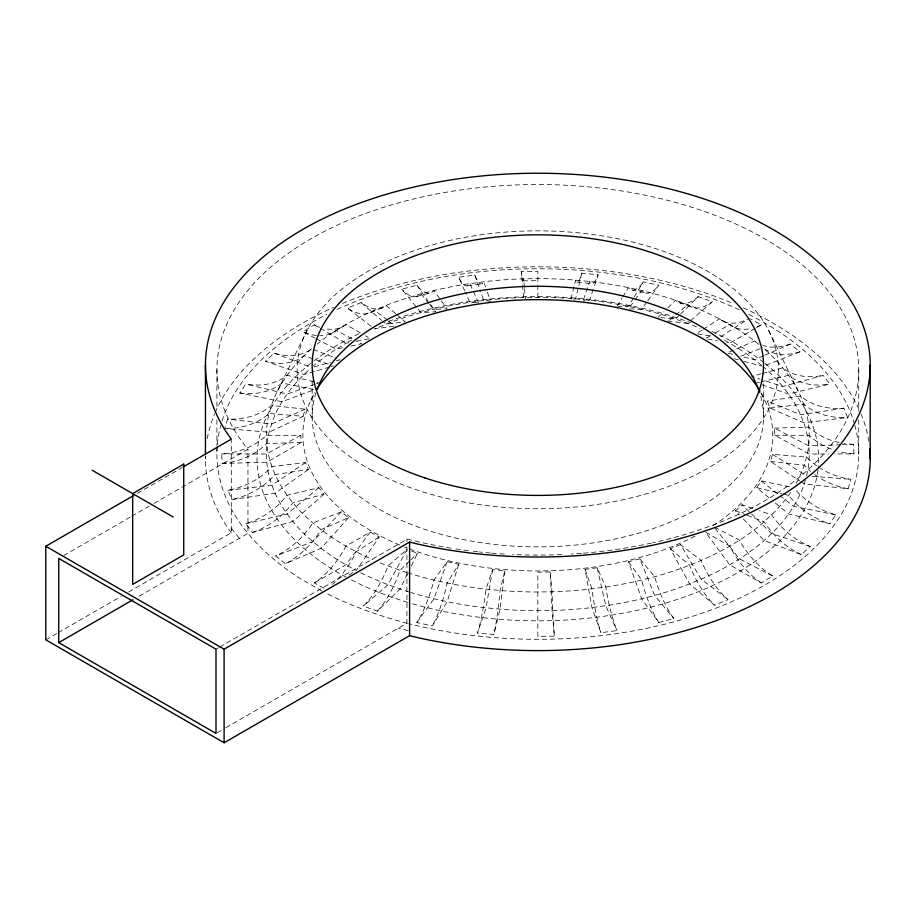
<?xml version="1.0" encoding="UTF-8"?>
<svg xmlns="http://www.w3.org/2000/svg" width="916" height="916" viewBox="0 0 916 916"><rect width="100%" height="100%" fill="white"/><g stroke="black" fill="none" stroke-linecap="round" stroke-linejoin="round"><path stroke-width="0.69" stroke-dasharray="4.58 3.44" d="M231.301 530.845L231.301 528.063M504.842 570.817L500.056 609.197L493.827 634.616L477.511 633.048A64.692 10.076 -83.6 0 0 486.041 589.125L492.602 569.626L504.842 570.817L500.056 590.477A64.692 7.351 -85.4 0 1 493.827 634.616M492.602 569.626L486.041 607.835L477.511 633.048M581.82 273.151L575.591 298.856L570.805 299.807L575.591 280.147A64.692 7.351 -85.4 0 0 581.82 273.151L598.148 274.731L593.648 288.139M303.127 416.265L305.165 409.2L271.411 405.41A64.692 51.846 18.6 0 1 227.511 419.059L224.775 428.482L269.064 432.215L303.127 416.265L269.064 413.505A64.692 52.304 13.7 0 1 227.088 428.505M816.648 465.82A64.692 52.304 13.7 0 1 806.584 457.118L772.52 454.347L770.482 461.424L799.588 480.82M800.744 481.598L804.237 483.923L848.136 488.709L850.872 479.286A64.692 52.304 13.7 0 1 820.438 468.339M458.71 564.29L447.226 601.732L432.306 625.926L416.849 622.502A64.692 20.209 -76.6 0 0 433.966 580.068L447.123 561.726L458.71 564.29L447.226 583.011A64.692 17.633 -78.4 0 1 432.306 625.926M805.508 479.892L803.298 486.602A271.399 156.693 0 0 1 793.657 506.33L788.562 513.99A271.399 156.693 0 0 1 772.864 532.368L764.139 540.509A271.399 156.693 0 0 1 739.51 558.875L729.731 564.829A271.399 156.693 0 0 1 701.152 579.164L685.637 585.438A271.399 156.693 0 0 1 654.665 595.457L641.681 598.789A271.399 156.693 0 0 1 608.064 605.373L591.931 607.571A271.399 156.693 0 0 1 552.027 610.503L537.829 610.72A271.399 156.693 0 0 1 500.056 609.197L481.392 607.297A271.399 156.693 0 0 1 447.226 601.732L433.966 598.789A271.399 156.693 0 0 1 410.826 592.503M593.202 289.479L589.606 300.208L583.045 300.986M583.481 299.692L589.606 281.498A64.692 10.076 -83.6 0 0 598.148 274.731M447.123 561.726L433.966 598.789L416.849 622.502M277.594 390.811L307.055 330.332M407.563 573.679L400.074 589.034L377.381 611.144L363.343 606.083A64.692 29.152 -69.1 0 0 388.029 565.974L407.013 549.417L388.029 584.694L363.343 606.083M411.295 566.008L417.536 553.207L408.318 549.898M310.879 400.2L314.715 392.769M633.391 298.158L628.422 306.322L618.22 306.322M634.101 297.002L643.353 281.842L658.799 285.265L647.394 301.261M616.937 306.322L621.964 298.135M622.674 296.967L628.422 287.601A64.692 17.633 -78.4 0 0 643.353 281.842M789.603 486.785L761.242 480.98L756.788 487.678L771.032 499.472M239.832 392.964A64.692 49.785 31.5 0 0 281.991 383.002L314.406 389.632L281.991 401.723L239.832 392.964L245.763 384.044A64.692 48.8 35.7 0 0 287.086 375.342L314.715 381.949M775.417 503.102L788.562 513.99L829.885 523.734L835.816 514.815A64.692 49.785 31.5 0 1 794.378 488.48M323.898 588.198L314.291 582.942A64.692 37.35 -60 0 0 345.916 546.108L370.236 532.07L379.235 536.994L356.221 570.473L345.916 564.829A271.399 156.693 0 0 1 321.069 548.329L310.203 539.364A271.399 156.693 0 0 1 292.857 521.479L287.086 513.99A271.399 156.693 0 0 1 275.67 494.583L271.869 485.262A271.399 156.693 0 0 1 266.796 462.225L266.419 454.027A271.399 156.693 0 0 1 269.064 432.215L272.35 421.452A271.399 156.693 0 0 1 281.991 401.723L287.086 394.063A271.399 156.693 0 0 1 302.784 375.675L310.203 368.69M790.542 492.419L788.562 495.27A271.399 156.693 0 0 1 771.673 514.838L761.494 524.055A271.399 156.693 0 0 1 739.51 540.154L729.731 546.108A271.399 156.693 0 0 1 703.041 559.619L689.588 565.218A271.399 156.693 0 0 1 654.665 576.736L641.681 580.068A271.399 156.693 0 0 1 605.774 587.007L587.282 589.377A271.399 156.693 0 0 1 552.027 591.782L537.829 591.999A271.399 156.693 0 0 1 502.403 590.66L486.041 589.125A271.399 156.693 0 0 1 447.226 583.011L433.966 580.068A271.399 156.693 0 0 1 408.318 573.015M646.57 302.406L641.681 309.265L628.525 308.887L634.284 300.86M635.109 299.715L641.681 290.544A64.692 20.209 -76.6 0 0 658.799 285.265M370.236 532.07L345.916 564.829L314.291 582.942M348.538 517.654L321.069 548.329L285.357 563.729L275.75 555.943A64.692 43.785 -49.4 0 0 312.825 522.933L341.336 511.826L348.538 517.654L321.069 529.608A64.692 42.182 -52.5 0 1 285.357 563.729M341.336 511.826L312.825 541.642L275.75 555.943M679.523 315.127L675.573 319.02L659.463 317.531M680.508 314.154L698.267 296.635L712.305 301.696L687.618 323.359L668.634 321.207L666.024 320.234M409.773 560.81L400.074 570.325A64.692 26.804 -71.2 0 1 377.381 611.144M410.746 559.859L417.536 553.207M658.112 317.405L663.928 311.703M667.81 307.902L675.573 300.299A64.692 26.804 -71.2 0 0 698.267 296.635M752.815 508.426L742.04 504.762L735.456 510.83L739.418 514.929M329.565 367.041L303.975 374.495L265.445 361.259L274.216 353.152A64.692 44.048 48.9 0 0 311.509 348.824L333.664 357.297M743.368 519.017L764.139 540.509L801.431 554.627L810.202 546.52A64.692 45.514 45.6 0 1 771.673 514.838L759.547 510.716M311.509 348.824L303.975 355.786A271.399 156.693 0 0 0 287.086 375.342L281.991 383.002A271.399 156.693 0 0 0 271.411 405.41L268.743 414.856A271.399 156.693 0 0 0 266.419 435.306L266.796 443.504A271.399 156.693 0 0 0 270.964 463.862L275.063 474.545A271.399 156.693 0 0 0 287.086 495.27L292.857 502.77A271.399 156.693 0 0 0 312.825 522.933L322.512 530.696A271.399 156.693 0 0 0 345.916 546.108L356.221 551.753A271.399 156.693 0 0 0 372.606 559.619M323.909 494.216L292.857 521.479L252.495 532.459L245.763 523.734A64.692 48.8 -35.7 0 0 287.086 495.27L318.86 487.678L323.909 494.216L292.857 502.77A64.692 47.678 -39.6 0 1 252.495 532.459M669.688 320.279L687.618 304.65A64.692 29.152 -69.1 0 0 712.305 301.696M318.86 487.678L287.086 513.99L245.763 523.734M308.36 469.565L275.063 493.255L231.771 499.586L228.05 490.278A64.692 51.754 -19.4 0 0 271.869 466.553L305.578 462.591L308.36 469.565L275.063 474.545A64.692 51.136 -24.1 0 1 231.771 499.586M305.578 462.591L271.869 485.262L228.05 490.278M720.629 336.802L746.952 319.798M379.235 536.994L356.221 551.753A64.692 35.346 -62.5 0 1 332.497 584.442M702.171 329.932L696.412 333.619L712.659 336.412M703.316 329.199L719.426 318.86A64.692 35.346 -62.5 0 0 749.345 318.253M349.042 575.042L353.828 571.996M333.79 332.073L343.683 326.05M315.207 338.21L302.898 331.764L314.291 324.837A64.692 37.35 60 0 0 319.764 327.149M761.356 582.942A64.692 37.35 60 0 1 729.731 546.108L705.412 532.07L729.731 564.829L761.356 582.942L772.749 576.015A64.692 39.251 57.3 0 1 739.51 540.154L715.167 527.501M755.276 328.375L729.731 343.225L727.029 342.71M756.49 327.665L761.356 324.837L750.548 318.917M137.308 493.415L181.837 467.71M63.673 555.543L130.461 516.979M131.698 516.269L149.01 506.273M153.957 503.411L247.95 449.149L244.652 445.165A320.909 185.272 0 0 1 412.429 199.253A320.909 185.272 0 0 1 835.369 300.402A320.909 185.272 0 0 1 652.833 542.776M45.8 639.837L56.929 633.414M58.166 632.693L121.233 596.282M128.652 591.999L231.301 532.734L231.301 440.321M139.152 596.19L247.95 533.375L247.95 449.149M710.278 335.748L705.412 338.554L717.572 340.889M715.144 332.932L729.731 324.516A64.692 37.35 -60 0 0 751.601 328.397M215.993 649.192L218.455 647.772M219.691 647.062L407.299 539.066A320.909 185.272 0 0 0 453.42 548.558M217.218 732.708L224.615 728.438M225.851 727.728L406.922 623.178L406.922 543.245M301.146 442.474L266.796 462.225L222.141 463.439L221.706 453.889A64.692 52.819 0 0 0 266.419 435.306L300.814 435.306L301.146 442.474L266.796 443.504A64.692 52.75 -5.2 0 1 222.141 463.439M300.814 435.306L266.419 454.027L221.706 453.889M305.165 409.2L271.411 424.131L227.511 419.059M763.509 355.809L754.578 359.725L740.838 356.347M764.78 355.248L790.29 344.05L799.897 351.824L765.478 365.358M680.462 544.596L670.352 548.753L689.588 583.927L714.595 605.19L728.071 599.648A64.692 31.785 66.5 0 1 701.152 560.455L680.462 544.596L701.152 579.164L728.071 599.648M370.556 312.619L382.396 307.742M371.129 326.291L347.576 308.131L361.053 302.578A64.692 29.541 68.7 0 0 386.06 305.406A271.399 156.693 0 0 1 420.982 293.876L433.966 290.544A271.399 156.693 0 0 1 469.874 283.605L488.365 281.246A271.399 156.693 0 0 1 523.62 278.83L537.829 278.613A271.399 156.693 0 0 1 573.244 279.952L589.606 281.498A271.399 156.693 0 0 1 628.422 287.601L641.681 290.544A271.399 156.693 0 0 1 675.573 300.299L691.546 306.173A271.399 156.693 0 0 1 719.426 318.86L729.731 324.516A271.399 156.693 0 0 1 753.147 339.916L758.78 344.313M740.792 356.267L760.234 348.698M314.886 384.331L287.086 394.063L245.763 384.044M316.215 383.873L318.86 382.945L316.1 382.281M330.916 366.64L333.607 365.862M762.089 384.8L788.562 394.063L829.885 384.044L823.152 375.32L782.791 386.563L761.196 379.499M761.196 373.797L751.75 376.396L759.845 379.052M762.547 373.43L782.791 367.854A64.692 47.678 -39.6 0 0 823.152 375.32M314.234 366.801L330.63 362.37M336.092 360.893L340.191 359.782L334.97 357.79M639.86 558.817L628.525 561.726L641.681 598.789L658.799 622.502L673.913 618.621A64.692 22.74 74.6 0 1 654.665 576.736L639.86 558.817L654.665 595.457L673.913 618.621M416.608 296.475L430.073 293.017M429.696 304.421L435.787 311.806L420.982 312.596L401.735 289.158L416.849 285.265A64.692 20.209 76.6 0 0 433.966 290.544L440.539 299.715M756.788 382.945L759.559 382.281M760.933 381.949L788.562 375.342A64.692 48.8 -35.7 0 0 829.885 384.044M342.859 347.748L336.138 349.179A271.399 156.693 0 0 0 313.387 365.919M350.931 346.03L361.694 343.752L356.828 341.221M348.618 342.71L345.916 343.225L336.138 349.179L316.444 338.863M356.725 341.153L370.236 338.554L365.37 335.748M843.876 408.192L800.584 414.788L767.287 401.048L770.07 408.032L803.779 422.791L847.598 417.501L843.876 408.192A64.692 51.136 -24.1 0 1 800.584 396.078L767.287 401.048M597.163 567.783L585.072 569.397L591.931 607.571L600.85 632.738L616.972 630.586A64.692 13.225 81.5 0 1 605.774 587.007L597.163 567.783L605.774 605.728L616.972 630.586M467.332 285.815L481.69 283.903M393.811 326.222L374.495 328.89L390.01 322.615A271.399 156.693 0 0 1 420.982 312.596L433.966 309.265A271.399 156.693 0 0 1 467.584 302.669L483.717 300.482A271.399 156.693 0 0 1 523.62 297.551L537.829 297.334A271.399 156.693 0 0 1 575.591 298.856L594.255 300.757A271.399 156.693 0 0 1 628.422 306.322L641.681 309.265A271.399 156.693 0 0 1 673.523 318.321L687.618 323.359A271.399 156.693 0 0 1 699.893 328.34M464.836 291.013L458.676 277.193L474.797 275.04A64.692 10.534 83.3 0 0 483.717 281.762L485.549 286.948M770.07 408.032L803.779 404.07A64.692 51.754 -19.4 0 0 847.598 417.501M840.957 444.752L808.851 445.829L774.512 428.15L774.833 435.306L809.229 454.027L828.785 453.97M842.342 444.707L853.506 444.34L853.941 453.889L834.384 453.947M774.512 428.15L808.851 427.108A64.692 52.75 -5.2 0 0 839.732 442.691M550.23 571.962L537.829 572.145L537.829 636.402L554.363 636.151A64.692 2.759 88.3 0 1 552.027 591.782L550.23 571.962L552.027 610.503L554.363 636.151M523.093 280.869L537.829 280.639M523.62 297.551L521.284 271.628L537.829 271.376L537.829 298.479M774.833 435.306L809.229 435.306A64.692 52.819 0 0 0 833.537 449.893M477.247 302.761L469.874 302.326L465.397 292.273M812.126 476.263L850.872 479.286M577.011 282.22L591.553 283.628M490.575 301.227L483.717 300.482L479.961 289.765M770.482 461.424L804.237 465.202A64.692 51.846 18.6 0 0 810.66 471.397M835.816 514.815L793.657 506.33L780.237 495.842M631.811 289.96L645.574 293.017M756.788 487.678L781.657 493.621M783.043 493.953L788.562 495.27A64.692 48.8 35.7 0 0 829.885 523.734M732.605 354.309L727.109 352.958L754.578 341.004A64.692 42.182 -52.5 0 0 757.097 342.744M408.204 630.655L398.323 628.147M734.311 358.797L738.388 359.885M743.815 361.328L761.471 366.045M407.299 623.281C379.19 615.976 351.63 606.209 325.73 593.007M810.202 546.52L771.673 533.547L742.04 504.762M328.226 364.03L303.975 355.786A64.692 45.514 45.6 0 1 265.445 361.259M678.893 302.509L691.237 306.963M735.456 510.83L745.887 514.815M747.193 515.319L764.139 521.788A64.692 44.048 48.9 0 0 801.431 554.627M274.216 353.152L310.169 367.03M772.749 576.015L739.51 558.875L713.953 526.872M351.962 338.691L336.138 330.458A64.692 39.251 57.3 0 1 319.661 335.703M721.533 320.337L731.964 326.05M321.974 591.095L300.368 578.626C279.357 565.275 260.11 548.993 244.652 529.379A320.909 185.272 0 0 1 217.138 447.1M724.648 340.363L729.731 343.225A271.399 156.693 0 0 1 754.578 359.725L761.814 365.564M360.503 332.932L345.916 324.516A64.692 37.35 60 0 1 324.046 328.397M314.291 324.837L319.157 327.665M320.371 328.375L345.916 343.225A271.399 156.693 0 0 1 351.572 340.054M772.52 454.347L806.584 475.828A271.399 156.693 0 0 0 809.229 454.027L808.851 445.829A271.399 156.693 0 0 0 803.779 422.791L799.977 413.471A271.399 156.693 0 0 0 788.562 394.063L782.791 386.563A271.399 156.693 0 0 0 765.444 368.69L762.822 366.4M387.56 320.188L374.495 310.169A64.692 31.785 66.5 0 1 347.576 308.131M388.647 321.024L395.185 326.027M761.242 480.98L779.127 494.972M395.678 313.638L386.06 305.406L372.606 310.993A271.399 156.693 0 0 0 345.916 324.516L336.138 330.458A271.399 156.693 0 0 0 317.211 344.038M396.743 314.554L405.296 321.871L386.06 324.127L382.934 321.424M670.352 548.753L689.588 565.218A64.692 29.541 68.7 0 0 714.595 605.19M361.053 302.578L381.892 320.531M428.825 303.368L420.982 293.876A64.692 22.74 74.6 0 1 401.735 289.158M231.473 528.303L239.362 538.333M441.363 300.86L447.123 308.887L433.966 309.265L429.077 302.406M628.525 561.726L641.681 580.068A64.692 20.209 76.6 0 0 658.799 622.502M231.301 532.734L227.523 527.479A332.371 191.891 0 0 1 205.482 456.191M416.849 285.265L428.264 301.261M760.933 392.769L764.768 400.2M768.604 330.332L798.054 390.811M478.484 302.83L469.874 283.605A64.692 13.225 81.5 0 1 458.676 277.193M487.369 292.135L490.117 299.921M585.072 569.397L591.931 588.851A64.692 10.534 83.3 0 0 600.85 632.738M474.797 275.04L479.492 288.425M524.387 287.326L523.62 278.83A64.692 2.759 88.3 0 1 521.284 271.628M524.524 288.746L525.418 298.662M858.739 369.801L858.739 411.204M858.739 419.768L858.739 454.027M763.486 383.712L763.486 416.597M406.922 538.963L406.922 541.814M312.161 380.85L312.161 416.597M216.909 369.801L216.909 409.773M216.909 419.768L216.909 445.462M216.909 446.894L216.909 454.027M205.447 455.87L205.447 458.71M761.276 393.388A234.954 135.648 0 0 1 712.43 526.082M695.038 536.112A234.954 135.648 0 0 1 404.746 547.104M399.72 545.054A234.954 135.648 0 0 1 314.371 393.388M854.788 425.047A320.909 185.272 0 0 1 733.739 600.77A320.909 185.272 0 0 1 408.582 623.613M217.355 444.329A320.909 185.272 0 0 1 220.859 425.047M222.073 420.948A320.909 185.272 0 0 1 326.863 314.406M337.054 309.482A320.909 185.272 0 0 1 739.785 310.043M748.784 314.406A320.909 185.272 0 0 1 854.399 423.673M207.268 438.65A332.371 191.891 0 0 1 214.63 413.906M215.145 412.692A332.371 191.891 0 0 1 333.607 307.307M342.458 303.459A332.371 191.891 0 0 1 733.189 303.459M743.288 307.868A332.371 191.891 0 0 1 858.876 409.04M861.017 413.906A332.371 191.891 0 0 1 868.998 442.394M760.715 396.216A225.668 130.29 0 0 1 534.28 546.863A225.668 130.29 0 0 1 316.157 392.174M409.578 592.114A271.399 156.693 0 0 1 402.124 589.721L388.029 584.694A271.399 156.693 0 0 1 359.77 572.282M764.997 363.412A280.8 162.121 0 0 1 818.24 467.194M817.942 470.011A280.8 162.121 0 0 1 410.345 603.152M407.735 602.373A280.8 162.121 0 0 1 349.935 579.187M346.317 577.275A280.8 162.121 0 0 1 310.65 363.412M313.936 360.858A280.8 162.121 0 0 1 361.11 332.714M388.602 321.367A280.8 162.121 0 0 1 690.756 322.741M711.984 331.535A280.8 162.121 0 0 1 763.91 362.553M796.256 483.167A271.399 156.693 0 0 0 804.237 465.202L806.904 455.767A271.399 156.693 0 0 0 809.229 435.306L808.851 427.108A271.399 156.693 0 0 0 804.683 406.75L800.584 396.078A271.399 156.693 0 0 0 788.562 375.342L782.791 367.854A271.399 156.693 0 0 0 762.822 347.691M407.139 572.637A271.399 156.693 0 0 1 400.074 570.325L384.102 564.439A271.399 156.693 0 0 1 378.938 562.344M316.455 335.519A64.692 39.251 57.3 0 1 302.898 331.764M761.356 324.837A64.692 37.35 -60 0 1 755.883 327.149M790.29 344.05A64.692 42.182 -52.5 0 1 762.696 345.366M853.506 444.34A64.692 52.75 -5.2 0 1 844.266 443.516M853.941 453.889A64.692 52.819 0 0 1 837.922 451.245M799.897 351.824A64.692 43.785 -49.4 0 1 763.669 348.32M848.136 488.709A64.692 51.846 18.6 0 1 814.221 474.213M651.516 543.062A320.909 185.272 0 0 1 582.484 553.275M581.099 553.39A320.909 185.272 0 0 1 571.366 554.065M561.611 554.569A320.909 185.272 0 0 1 512.651 554.512M504.281 554.065A320.909 185.272 0 0 1 491.778 553.161M490.392 553.046A320.909 185.272 0 0 1 479.343 551.982M477.969 551.821A320.909 185.272 0 0 1 471.099 551.031M468.362 550.688A320.909 185.272 0 0 1 454.771 548.764M372.148 470.595L363.24 465.454A240.69 138.957 0 0 1 477.557 235.275A240.69 138.957 0 0 1 770.848 404.597A240.69 138.957 0 0 1 372.148 470.595"/><path stroke-width="1.37" d="M869.742 448.657A332.371 191.891 0 0 1 418.715 637.857L409.601 635.67L224.099 742.773L45.8 639.837L45.8 546.257L133.599 495.556M183.074 467L231.301 439.153L227.523 433.898A332.371 191.891 0 0 1 497.319 174.658A332.371 191.891 0 0 1 867.727 388.51A332.371 191.891 0 0 1 418.715 544.276L409.601 542.089L224.099 649.192L45.8 546.257M58.727 642.62L215.993 733.418L215.993 649.192L58.727 558.394L58.727 642.62L132.957 599.762M92.15 470.229L173.193 517.013M870.2 365.129L870.2 458.71M409.601 542.089L409.601 635.67M224.099 649.192L224.099 742.773M205.447 365.129L205.447 454.45M316.341 390.033A234.954 135.648 0 0 1 538.848 299.658A234.954 135.648 0 0 1 759.982 391.143M317.085 389.506A225.668 130.29 0 0 1 540.188 286.307A225.668 130.29 0 0 1 759.49 392.174M183.727 464.137L132.671 493.621L132.671 584.397L183.727 554.913L183.727 464.137M424.99 477.957A225.668 130.29 0 0 0 763.486 365.129A225.668 130.29 0 0 0 424.99 252.289A225.668 130.29 0 0 0 424.99 477.957"/></g></svg>
